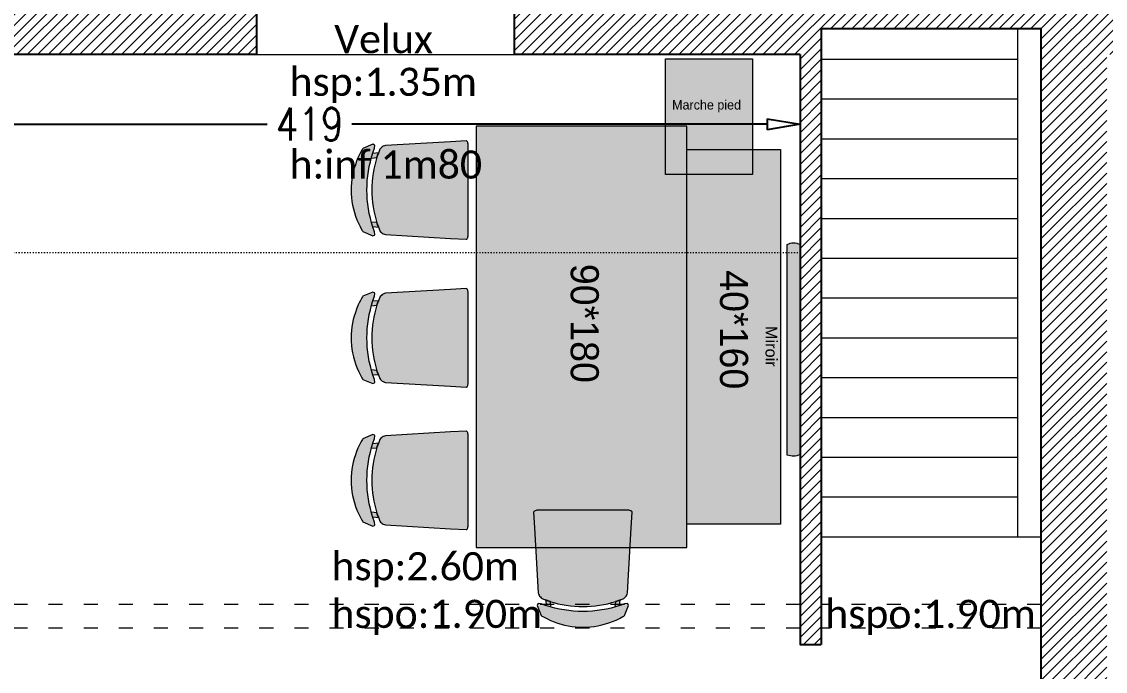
# Model space of a CAD drawing. Header units: millimetres. Extents: x -14819 to 43195, y -10328 to 20814.
# Drawn here: x 37017.9 to 37480.8, y 10200.7 to 10478.2 of the extents above; entities that cross this region are included whole.
import ezdxf

# ---------------------------------------------------------------- set-up
doc = ezdxf.new("R2010")
doc.units = ezdxf.units.MM
doc.header["$PDMODE"] = 3
doc.linetypes.add('ACAD_ISO03W100', pattern=[30, 12, -18])
doc.linetypes.add('Chemin', pattern=[0.5, 0.3, -0.2])
doc.layers.add('10 - Hachures', color=7, linetype='Continuous', lineweight=18, true_color=0x646464)
for name, color, linetype, lineweight in [('41 - Côtes Intérieures', 71, 'Continuous', 9), ('50 - Signes', 12, 'Continuous', 9), ('52 - Projections', 22, 'ACAD_ISO03W100', 5), ('_Texte', 7, 'Continuous', 15), ('DV_Furnitures', 250, 'Continuous', 5), ('DV_Furnitures_Hachures', 9, 'Continuous', 5), ('DV_Hatch Living', 43, 'Continuous', 5), ('Escalier', 8, 'Continuous', 18), ('hauteur inf1.8m', 11, 'Continuous', 0), ('Mur_coupe', 7, 'Continuous', 25), ('Mur_projeté', 8, 'ACAD_ISO03W100', 18), ('Mur_vu', 8, 'Continuous', 18)]:
    doc.layers.add(name, color=color, linetype=linetype, lineweight=lineweight)
doc.layers.add('DV_Surface', color=241, linetype='Continuous', plot=False)
doc.layers.add('DV_Text block', color=20, linetype='Continuous')
doc.styles.add('Col_Standard', font='')
doc.styles.add('CR_Cot', font='simplex.shx', dxfattribs={"width": 0.8})
doc.styles.add('Legend', font='calibri.ttf')
doc.styles.get("Standard").update_dxf_attribs({"font": 'arial.ttf'})
doc.styles.get('Col_Standard').set_extended_font_data('DM Sans')
doc.dimstyles.get("Standard").update_dxf_attribs({"dimtxt": 14, "dimasz": 14, "dimexe": 0.18, "dimexo": 0.0625, "dimgap": 5, "dimtad": 0, "dimtoh": 1, "dimdec": 0, "dimzin": 0, "dimdsep": 46, "dimtxsty": 'CR_Cot', "dimblk": 'CLOSEDBLANK', "dimcen": 0, "dimse1": 1, "dimse2": 1, "dimadec": 0, "dimazin": 0, "dimtfac": 1, "dimtdec": 0, "dimtofl": 0, "dimtmove": 0, "dimatfit": 3, "dimfxl": 1, "dimtolj": 1, "dimtzin": 0, "dimarcsym": 0})
pattern_1 = [(45, (30000, 0), (-2.245064030267288, 2.245064030267288), [])]

# ---------------------------------------------------------------- blocks, each defined once
blk = doc.blocks.new('_ClosedBlank')
at = {"color": 0, "linetype": 'ByBlock', "lineweight": -2}
for p, q in [((-1, 0.1666666666666667), (0, 0)), ((-1, 0.1666666666666667), (-1, -0.1666666666666667)), ((0, 0), (-1, -0.1666666666666667))]:
    blk.add_line(p, q, dxfattribs=at)
blk = doc.blocks.new('*D673')
at = {"layer": '41 - Côtes Intérieures', "color": 0, "lineweight": -2, "transparency": 16777216}
for p, q in [((36945.44082111297, 10434.38179282541), (37122.87415444633, 10434.38179282541)), ((37336.44082111301, 10434.38179282541), (37159.00748777966, 10434.38179282541))]:
    blk.add_line(p, q, dxfattribs=at)
at = {"layer": 'Defpoints', "color": 0, "transparency": 16777216}
for p in [(36931.44082111297, 10464.16561987861, 194.9999999999999), (37350.44082111301, 10464.16561987859, 194.9999999999999), (37350.44082111301, 10434.38179282541)]:
    blk.add_point(p, dxfattribs=at)
at = {"layer": '41 - Côtes Intérieures', "color": 0, "lineweight": -2, "transparency": 16777216, "xscale": 14, "yscale": 14, "zscale": 14, "rotation": 180}
blk.add_blockref('_ClosedBlank', (36931.44082111297, 10434.38179282541), dxfattribs=at)
at = {"layer": '41 - Côtes Intérieures', "color": 0, "lineweight": -2, "transparency": 16777216, "xscale": 14, "yscale": 14, "zscale": 14}
blk.add_blockref('_ClosedBlank', (37350.44082111301, 10434.38179282541), dxfattribs=at)
at = {"layer": '41 - Côtes Intérieures', "color": 0, "transparency": 16777216, "insert": (37140.94082111299, 10434.38179282541), "char_height": 14, "attachment_point": 5, "style": 'CR_Cot'}
blk.add_mtext('\\A1;419', dxfattribs=at)
blk = doc.blocks.new('*U1090')
at = {"layer": 'DV_Hatch Living', "transparency": 33554579}
h = blk.add_hatch(color=256, dxfattribs=at)
h.dxf.hatch_style = 1
h.paths.add_polyline_path([(-80, 0), (-80, -40), (80, -40), (80, 0)])
at = {"layer": 'DV_Hatch Living', "color": 18, "true_color": 0x000000}
blk.add_lwpolyline([(-80, 0), (80, 0), (80, -40), (-80, -40), (-80, 0)], dxfattribs=at)
at = {"layer": 'DV_Text block', "color": 10, "insert": (-28.44212007796608, -13.77753631529743), "char_height": 12, "attachment_point": 1}
blk.add_mtext_dynamic_manual_height_columns('{\\fDM Sans|b0|i0|c0|p2;\\C256;40*160}', width=85.78728978595473, gutter_width=1.25, heights=[0], dxfattribs=at)
blk = doc.blocks.new('*U995')
at = {"layer": 'DV_Hatch Living', "transparency": 33554579}
h = blk.add_hatch(color=256, dxfattribs=at)
h.dxf.hatch_style = 1
h.paths.add_polyline_path([(0, -9), (9, -9), (9, 9), (0, 9)])
at = {"layer": 'DV_Hatch Living', "color": 18, "true_color": 0x000000}
blk.add_lwpolyline([(9, 9), (0, 9), (0, -9), (9, -9), (9, 9)], dxfattribs=at)
at = {"layer": 'DV_Text block', "insert": (3.75495630592269, -3.117526292950146), "char_height": 1.2, "attachment_point": 1, "rotation": 90}
blk.add_mtext_dynamic_manual_height_columns('{\\fDM Sans|b0|i0|c0|p2;90*180}', width=6.157631302214077, gutter_width=1.25, heights=[0], dxfattribs=at)
blk = doc.blocks.new('*U1089')
at = {"layer": 'DV_Hatch Living', "transparency": 33554579}
h = blk.add_hatch(color=256, dxfattribs=at)
h.dxf.hatch_style = 1
h.paths.add_polyline_path([(1.903446144736279, 3.535367920994759), (1.890031995712036, 3.582273945212364), (1.870788195994294, 3.627109453082085), (1.846023406618372, 3.669154867529869), (1.816135202093562, 3.707735314965248), (1.781603207953651, 3.742231577634811), (1.742981790756403, 3.772089928388596), (1.580095540296554, 3.836199944891447), (1.566670853175481, 3.841040783274792), (1.421221777877236, 3.891754442919066), (1.401291620175073, 3.898426905629037), (1.236513786568537, 3.94868016242981), (1.063475859013806, 3.994071930646896), (0.8887779646430545, 4.032601118087769), (0.7126926620410927, 4.064207375049591), (0.5354948594357438, 4.088841378688812), (0.3574611806669736, 4.106464833021164), (0.1788694989882629, 4.117050170898438), (-1.417328746811108e-06, 4.120580852031708), (-0.1788723334781821, 4.117050170898438), (-0.3574640151568929, 4.106464833021164), (-0.535497693925663, 4.088841378688812), (-0.7126954965310119, 4.064207375049591), (-0.8887807991329737, 4.032601118087769), (-1.063478693503725, 3.994071930646896), (-1.236516621058456, 3.94868016242981), (-1.401294454664992, 3.898426905629051), (-1.421224612367212, 3.891754442919051), (-1.566673687665514, 3.84104078327475), (-1.580098374786473, 3.836199944891419), (-1.742984625246322, 3.772089928388596), (-1.78160604244357, 3.742231577634811), (-1.816138036583482, 3.707735314965248), (-1.846026241108291, 3.669154867529869), (-1.870791030484213, 3.627109453082085), (-1.890034830201955, 3.582273945212364), (-1.903448979226198, 3.535367920994759), (-2.06643692435, 0.7566639780999296), (-2.102708698575157, 0.08456394076347351), (-2.100243587434022, 0.07196366786956787), (-2.094375447350728, 0.06054133176803589), (-2.085564957531574, 0.05119338631629944), (-2.062044807604366, 0.03487631678581238), (-2.035812647544333, 0.02340331673622131), (-1.99889296859368, 0.01245275139808655), (-1.961027763474192, 0.005426704883575439), (-1.921728753998821, 0.001296401023864746), (-1.882236999207919, -8.270144462585449e-05), (-1.872592721796821, -4.470348358154297e-07), (1.884592908913817, 4.498995878066125e-07), (1.921728903182498, 0.001297146081924438), (1.961027763474249, 0.00542759895324707), (1.99889296859368, 0.01245364546775818), (2.03581279672801, 0.02340421080589294), (2.063714769726914, 0.03582432866096497), (2.088459419305991, 0.05371570587158203), (2.098550651024595, 0.0677722692489624), (2.102705864085237, 0.08456394076347351), (2.066434089860138, 0.7566639780998159)])
h.paths.add_polyline_path([(1.56323577893221, 4.079477400756204), (1.39762589609029, 4.129593223333359), (1.36718476269192, 4.137547645536458), (1.389521790999595, 3.902367353439331), (1.401291620175073, 3.898426905629051), (1.407621501069571, 3.896496444940567), (1.421221777877065, 3.891754442919094), (1.488436986251315, 3.869251310825348), (1.566670853175651, 3.84104078327475), (1.576532187503801, 3.837602436542511), (1.580095540296554, 3.836199944891433), (1.58656195554596, 3.833868205547333)])
h.paths.add_polyline_path([(1.775910209511665, 4.505965411663055), (1.749291216167364, 4.521570950746536), (1.707082528182241, 4.545750916004167), (1.707045232261976, 4.545771926641478), (1.59920452657326, 4.604069292545319), (1.489412647523579, 4.658612161874771), (1.377800429201159, 4.70933541655539), (1.37776119389315, 4.709352403879166), (1.231888794097188, 4.768824875354767), (1.083518313566628, 4.821774363517761), (0.9329420031321547, 4.868096560239792), (0.7804564399511378, 4.907700270414352), (0.6263619307729869, 4.940507560968399), (0.4709619525002608, 4.96645376086235), (0.3145624808623211, 4.985487759113312), (0.1574715615118976, 4.997572153806686), (-1.417244902768289e-06, 5.002683252096176), (-0.1622774391962025, 4.997306764125824), (-0.3241285114327184, 4.984526336193085), (-0.4852254415150128, 4.964368343353271), (-0.6452312794520481, 4.936874806880951), (-0.8038113689519264, 4.902103543281555), (-0.9606342238758998, 4.860127121210098), (-1.115371789310018, 4.8110331594944), (-1.267700485850753, 4.754924476146698), (-1.417301880931291, 4.6919184923172), (-1.563862912597756, 4.622146785259247), (-1.707077306753376, 4.545755386352539), (-1.749294050657284, 4.52157095074655), (-1.775913044001584, 4.505965411663055), (-1.954310469879999, 4.071474969387054), (-1.924175813914587, 3.998974859714508), (-1.899247071673472, 3.985874950885773), (-1.782373144930148, 4.005081355571747), (-1.591194705568739, 4.071017503738403), (-1.397628730580209, 4.129593223333359), (-1.201959116509158, 4.180722683668137), (-1.004472967349045, 4.224330931901932), (-0.8054599978081001, 4.260353744029999), (-0.6052119365740509, 4.288738667964935), (-0.4040226009061598, 4.309443831443787), (-0.2021870761249716, 4.322438836097717), (-1.417244959611708e-06, 4.327704608440399), (0.2021842416350523, 4.322438836097717), (0.4040197664162406, 4.309443831443787), (0.6052091020841317, 4.288738667964935), (0.8054571633181808, 4.260353744029999), (1.004470132859126, 4.224330931901932), (1.201956282019239, 4.180722683668137), (1.39762589609029, 4.129593223333359), (1.56323577893221, 4.079477400756204), (1.59119187107882, 4.071017503738403), (1.782370310440228, 4.005081355571747), (1.899244237183552, 3.985874950885773), (1.924172979424668, 3.998974859714508), (1.954315989676218, 4.071469455957413)])
h.paths.add_polyline_path([(-1.367187597181839, 4.137547645536458), (-1.397628730580209, 4.129593223333359), (-1.563227031381189, 4.079480905640693), (-1.586564790035879, 3.833868205547333), (-1.580098374786473, 3.836199944891447), (-1.57653502199372, 3.837602436542511), (-1.566673687665457, 3.841040783274764), (-1.488439820741235, 3.869251310825348), (-1.421224612367155, 3.891754442919066), (-1.40762433555949, 3.896496444940567), (-1.401294454664992, 3.898426905629037), (-1.389524625489514, 3.902367353439331)])
at = {"layer": 'DV_Hatch Living', "color": 18, "lineweight": 5, "true_color": 0x000000}
for p, q in [((-1.417301880931291, 4.6919184923172), (-1.563862912597756, 4.622146785259247)), ((-1.267700485850753, 4.754924476146698), (-1.417301880931291, 4.6919184923172)), ((-1.115371789310018, 4.8110331594944), (-1.267700485850753, 4.754924476146698)), ((-0.9606342238758998, 4.860127121210098), (-1.115371789310018, 4.8110331594944)), ((-0.8038113689519264, 4.902103543281555), (-0.9606342238758998, 4.860127121210098)), ((-0.6452312794520481, 4.936874806880951), (-0.8038113689519264, 4.902103543281555)), ((-0.4852254415150128, 4.964368343353271), (-0.6452312794520481, 4.936874806880951)), ((-0.3241285114327184, 4.984526336193085), (-0.4852254415150128, 4.964368343353271)), ((-0.1622774391962025, 4.997306764125824), (-0.3241285114327184, 4.984526336193085)), ((-1.417244902768289e-06, 5.002683252096176), (-0.1622774391962025, 4.997306764125824)), ((0.1574715615118976, 4.997572153806686), (-1.417244902768289e-06, 5.002683252096176)), ((0.3145624808623211, 4.985487759113312), (0.1574715615118976, 4.997572153806686)), ((0.4709619525002608, 4.96645376086235), (0.3145624808623211, 4.985487759113312)), ((0.6263619307729869, 4.940507560968399), (0.4709619525002608, 4.96645376086235)), ((0.7804564399511378, 4.907700270414352), (0.6263619307729869, 4.940507560968399)), ((0.9329420031321547, 4.868096560239792), (0.7804564399511378, 4.907700270414352)), ((1.083518313566628, 4.821774363517761), (0.9329420031321547, 4.868096560239792)), ((1.231888794097188, 4.768824875354767), (1.083518313566628, 4.821774363517761)), ((1.37776119389315, 4.709352403879166), (1.231888794097188, 4.768824875354767)), ((1.377800429201159, 4.709335416555405), (1.37776119389315, 4.709352403879166)), ((1.489412647523579, 4.658612161874771), (1.377800429201159, 4.709335416555405)), ((1.59920452657326, 4.604069292545319), (1.489412647523579, 4.658612161874771)), ((-1.775913044001584, 4.505965411663055), (-1.954310469879999, 4.071474969387054)), ((-1.749294050657284, 4.521570950746536), (-1.775913044001584, 4.505965411663055)), ((-1.707077306753376, 4.545755386352539), (-1.749294050657284, 4.521570950746536)), ((-1.563862912597756, 4.622146785259247), (-1.707077306753376, 4.545755386352539)), ((-1.397628730580209, 4.129593223333359), (-1.201959116509158, 4.180722683668137)), ((-1.201959116509158, 4.180722683668137), (-1.004472967349045, 4.224330931901932)), ((-1.004472967349045, 4.224330931901932), (-0.8054599978081001, 4.260353744029999)), ((-0.8054599978081001, 4.260353744029999), (-0.6052119365740509, 4.288738667964935)), ((-0.6052119365740509, 4.288738667964935), (-0.4040226009061598, 4.309443831443787)), ((-0.4040226009061598, 4.309443831443787), (-0.2021870761249716, 4.322438836097717)), ((-0.2021870761249716, 4.322438836097717), (-1.417244959611708e-06, 4.327704608440399)), ((-1.417244959611708e-06, 4.327704608440399), (0.2021842416350523, 4.322438836097717)), ((0.2021842416350523, 4.322438836097717), (0.4040197664162406, 4.309443831443787)), ((0.4040197664162406, 4.309443831443787), (0.6052091020841317, 4.288738667964935)), ((0.6052091020841317, 4.288738667964935), (0.8054571633181808, 4.260353744029999)), ((0.8054571633181808, 4.260353744029999), (1.004470132859126, 4.224330931901932)), ((1.004470132859126, 4.224330931901932), (1.201956282019239, 4.180722683668137)), ((1.201956282019239, 4.180722683668137), (1.39762589609029, 4.129593223333359)), ((1.707045232261976, 4.545771926641464), (1.59920452657326, 4.604069292545319)), ((1.707082528182184, 4.545750916004181), (1.707045232261976, 4.545771926641464)), ((1.749291216167364, 4.521570950746536), (1.707082528182184, 4.545750916004181)), ((1.775910209511665, 4.505965411663055), (1.749291216167364, 4.521570950746536)), ((1.954315989676218, 4.071469455957413), (1.775910209511665, 4.505965411663055)), ((-1.954310469879999, 4.071474969387054), (-1.924175813914587, 3.998974859714508)), ((-1.924175813914587, 3.998974859714508), (-1.899247071673472, 3.985874950885773)), ((-1.899247071673472, 3.985874950885773), (-1.782373144930148, 4.005081355571747)), ((-1.782373144930148, 4.005081355571747), (-1.591194705568739, 4.071017503738403)), ((-1.591194705568739, 4.071017503738403), (-1.397628730580209, 4.129593223333359)), ((-1.563178607054056, 4.079990535974503), (-1.586564790035879, 3.833868205547333)), ((-1.586564790035879, 3.833868205547333), (-1.488439820741235, 3.869251310825348)), ((-1.488439820741235, 3.869251310825348), (-1.389524625489514, 3.902367353439331)), ((-1.389524625489514, 3.902367353439331), (-1.367136182964657, 4.138088971376419)), ((1.367133348474738, 4.138088971376419), (1.389521790999595, 3.902367353439331)), ((1.389521790999595, 3.902367353439331), (1.488436986251315, 3.869251310825348)), ((1.39762589609029, 4.129593223333359), (1.59119187107882, 4.071017503738403)), ((1.488436986251315, 3.869251310825348), (1.58656195554596, 3.833868205547333)), ((1.58656195554596, 3.833868205547333), (1.563186662972839, 4.079994559288025)), ((1.59119187107882, 4.071017503738403), (1.782370310440228, 4.005081355571747)), ((1.782370310440228, 4.005081355571747), (1.899244237183552, 3.985874950885773)), ((1.899244237183552, 3.985874950885773), (1.924172979424668, 3.998974859714508)), ((1.924172979424668, 3.998974859714508), (1.954315989676218, 4.071469455957413))]:
    blk.add_line(p, q, dxfattribs=at)
blk.add_polyline3d([(1.961027763474249, 0.00542759895324707, 0), (1.99889296859368, 0.01245364546775818, 0), (2.03581279672801, 0.02340421080589294, 0), (2.063714769726914, 0.03582432866096497, 0), (2.088459419305991, 0.05371570587158203, 0), (2.098550651024595, 0.0677722692489624, 0), (2.102705864085237, 0.08456394076347351, 0), (2.066434089860138, 0.756663978099823, 0), (1.903446144736279, 3.535367920994759, 0), (1.890031995712036, 3.582273945212364, 0), (1.870788195994294, 3.627109453082085, 0), (1.846023406618372, 3.669154867529869, 0), (1.816135202093562, 3.707735314965248, 0), (1.781603207953651, 3.742231577634811, 0), (1.742981790756403, 3.772089928388596, 0), (1.576532187503801, 3.837602436542511, 0), (1.407621501069571, 3.896496444940567, 0), (1.236513786568537, 3.94868016242981, 0), (1.063475859013806, 3.994071930646896, 0), (0.8887779646430545, 4.032601118087769, 0), (0.7126926620410927, 4.064207375049591, 0), (0.5354948594357438, 4.088841378688812, 0), (0.3574611806669736, 4.106464833021164, 0), (0.1788694989882629, 4.117050170898438, 0), (-1.417328746811108e-06, 4.120580852031708, 0), (-0.1788723334781821, 4.117050170898438, 0), (-0.3574640151568929, 4.106464833021164, 0), (-0.535497693925663, 4.088841378688812, 0), (-0.7126954965310119, 4.064207375049591, 0), (-0.8887807991329737, 4.032601118087769, 0), (-1.063478693503725, 3.994071930646896, 0), (-1.236516621058456, 3.94868016242981, 0), (-1.40762433555949, 3.896496444940567, 0), (-1.57653502199372, 3.837602436542511, 0), (-1.742984625246322, 3.772089928388596, 0), (-1.78160604244357, 3.742231577634811, 0), (-1.816138036583482, 3.707735314965248, 0), (-1.846026241108291, 3.669154867529869, 0), (-1.870791030484213, 3.627109453082085, 0), (-1.890034830201955, 3.582273945212364, 0), (-1.903448979226198, 3.535367920994759, 0), (-2.06643692435, 0.756663978099823, 0), (-2.102708698575157, 0.08456394076347351, 0), (-2.100243587434022, 0.07196366786956787, 0), (-2.094375447350728, 0.06054133176803589, 0), (-2.085564957531574, 0.05119338631629944, 0), (-2.062044807604366, 0.03487631678581238, 0), (-2.035812647544333, 0.02340331673622131, 0), (-1.99889296859368, 0.01245275139808655, 0), (-1.961027763474192, 0.005426704883575439, 0), (-1.921728753998821, 0.001296401023864746, 0), (-1.882236999207919, -8.270144462585449e-05, 0), (-1.872592721796877, -4.470348358154297e-07, 0), (1.872592721796877, 4.470348358154297e-07, 0), (1.882237148391596, -8.180737495422363e-05, 0), (1.921728903182498, 0.001297146081924438, 0), (1.961027763474249, 0.00542759895324707, 0)], dxfattribs=at)
blk = doc.blocks.new('Stepstool')
at = {"layer": 'DV_Furnitures_Hachures'}
h = blk.add_hatch(color=256, dxfattribs=at)
h.dxf.hatch_style = 1
h.paths.add_polyline_path([(0, 0), (0, 0.4937386789289278), (0.3715052933865763, 0.4937386789289278), (0.3715052933865763, 0)])
at = {"layer": 'DV_Furnitures'}
blk.add_lwpolyline([(0, 0), (0, 0.4937386789289278), (0.3715052933865763, 0.4937386789289278), (0.3715052933865763, 0)], close=True, dxfattribs=at)
at = {"layer": 'DV_Text block', "insert": (0.469313432825067, 0.317110483233114), "char_height": 0.04, "attachment_point": 3, "style": 'Col_Standard'}
blk.add_mtext_dynamic_manual_height_columns('\\pxql;Marche pied', width=0.4407136551034796, gutter_width=1.123083647667673, heights=[0], dxfattribs=at)
blk = doc.blocks.new('Miroir 90cm')
at = {"layer": 'DV_Furnitures_Hachures', "lineweight": 5}
h = blk.add_hatch(color=256, dxfattribs=at)
h.dxf.hatch_style = 1
edge = h.paths.add_edge_path()
edge.add_line((-0.4499848056338038, 0.05522968720821186), (0.4477030021702495, 0.05521063325192033))
edge.add_arc((0.3862301181311314, 0.0249999999999999), 0.06849523949566794, -21.406897688995173, 26.17164744706122, ccw=False)
edge.add_line((0.4499999999999957, 0), (-0.4500000000000028, 0))
edge.add_arc((-0.3967959437695043, 0.02760020860397983), 0.05993699287052404, 152.5499345008859, 207.4185399527052, ccw=False)
at = {"lineweight": 5}
blk.add_lwpolyline([(-0.4499848056338038, 0.05522968720821186), (0.4477030021702496, 0.05521063325192033, -0.2106352827211627), (0.4499999999999957, 0), (-0.4500000000000028, 0, -0.244090882843314)], format="xyb", close=True, dxfattribs=at)
at = {"layer": 'DV_Text block', "lineweight": 5, "insert": (-0.1019041671902841, -0.04238438577682668), "char_height": 0.05, "attachment_point": 1}
blk.add_mtext_dynamic_manual_height_columns('Miroir', width=0.8161589563717087, gutter_width=1, heights=[0], dxfattribs=at)

msp = doc.modelspace()

# ---------------------------------------------------------------- hatches: boundary and pattern name
at = {"layer": '10 - Hachures', "lineweight": 18}
h = msp.add_hatch(dxfattribs=at)
h.set_pattern_fill('ANSI31', color=256)
h.set_pattern_definition(pattern_1)
h.paths.add_polyline_path([(36874.68803853138, 10498.16561987861), (36874.68803853138, 10464.16561987861), (36924.44082111301, 10464.16561987861), (36924.44082111298, 10379.56561987856), (36931.44097647112, 10379.56561987856), (36931.44082111297, 10464.16561987861), (37118.440821113, 10464.16561987861), (37118.440821113, 10498.16561987861)])
h.paths.add_polyline_path([(36924.44082111289, 10136.86581131133), (36931.44082111297, 10136.86581131132), (36993.44082113307, 10136.86581131132), (36993.44082113307, 10143.86581131132), (36931.44140930663, 10143.86581131132), (36931.44097647112, 10379.56561987856), (36924.44082111298, 10379.56561987856)])
h = msp.add_hatch(dxfattribs=at)
h.set_pattern_fill('ANSI31', color=256)
h.set_pattern_definition(pattern_1)
h.paths.add_polyline_path([(37228.44082111301, 10498.16561987861), (37228.44082111301, 10464.16561987861), (37350.44082111301, 10464.1656198786), (37350.44082111301, 10212.16561987861), (37359.440821113, 10212.16561987861), (37359.44082111301, 10475.1656198786), (37453.44082111298, 10475.1656198786), (37453.44082111298, 9861.165619878606), (37350.44082111299, 9861.165619878606), (37350.44082111299, 9854.165619878606), (37403.44082111298, 9854.165619878606), (37403.44082111298, 9824.165619878606), (37360.44082111264, 9824.165619878606), (37360.44082111264, 9731.16561987849), (37371.44082111264, 9731.16561987849), (37371.44082111264, 9813.165619878606), (37453.44082111298, 9813.165619878606), (37453.44082111298, 9531.46996770388), (37371.44082111331, 9531.46996770388), (37371.44082111331, 9648.1656198778), (37360.44082111298, 9648.165619877755), (37360.44082111298, 9520.46996770388), (37453.44082111298, 9520.46996770388), (37453.44082111298, 9460.165619878606), (37231.44082111297, 9460.165619878606), (37231.44082111297, 9424.165619878606), (37704.20046398413, 9424.165619878606), (37714.96094299304, 9451.224587435061), (37686.92458630916, 9425.01255174291), (37700.90382816247, 9460.165619878606), (37481.44082111299, 9460.165619878606), (37481.44082111299, 10464.16561987861), (37690.25206137203, 10464.16561987861), (37703.772765203, 10498.16561987861)])
h.paths.add_polyline_path([(37446.44082111298, 9831.165619878606), (37446.44082111298, 9847.165619878606), (37410.44082111298, 9847.165619878606), (37410.44082111298, 9831.165619878606)], flags=16)

# ---------------------------------------------------------------- linework, layer by layer
at = {"layer": '50 - Signes', "linetype": 'Continuous', "elevation": 194.9999999999999, "flags": 128}
msp.add_lwpolyline([(37401.44082111301, 10462.16561987861, 0, 0, 0), (37401.44082111301, 10275.16561987861, 20, 0, 0), (37401.44082111301, 10258.16561987861, 0, 0, 0)], format="xyseb", dxfattribs=at)
at = {"layer": '52 - Projections', "ltscale": 0.04, "elevation": 389.9999999999999}
msp.add_lwpolyline([(36931.44097647001, 10379.56622211825), (37350.44082111301, 10379.56622211823)], dxfattribs=at)
at = {"layer": 'DV_Surface'}
msp.add_circle((37342.95373377298, 10053.35202820514, 194.9999999999999), 1501.312977656466, dxfattribs=at)
at = {"layer": 'Escalier', "elevation": 194.9999999999999, "flags": 128}
for points in [[(37359.44082111301, 10462.16561987861), (37443.44082111301, 10462.16561987861)], [(37359.44082111301, 10445.16561987861), (37443.44082111301, 10445.16561987861)], [(37359.44082111301, 10428.16561987861), (37443.44082111301, 10428.16561987861)], [(37359.44082111301, 10411.16561987861), (37443.44082111301, 10411.16561987861)], [(37359.44082111301, 10394.16561987861), (37443.44082111301, 10394.16561987861)], [(37359.44082111301, 10377.16561987861), (37443.44082111301, 10377.16561987861)], [(37359.44082111301, 10360.16561987861), (37443.44082111301, 10360.16561987861)], [(37359.44082111301, 10343.16561987861), (37443.44082111301, 10343.16561987861)], [(37359.44082111301, 10326.16561987861), (37443.44082111301, 10326.16561987861)], [(37359.44082111301, 10309.16561987861), (37443.44082111301, 10309.16561987861)], [(37359.44082111301, 10292.16561987861), (37443.44082111301, 10292.16561987861)], [(37359.44082111301, 10275.16561987861), (37443.44082111301, 10275.16561987861)], [(37359.44082111301, 10258.16561987861), (37443.44082111301, 10258.16561987861)]]:
    msp.add_lwpolyline(points, dxfattribs=at)
at = {"layer": 'Mur_coupe'}
for p, q in [((37118.440821113, 10464.16561987861, 194.9999999999999), (36931.44082111297, 10464.16561987861, 194.9999999999999)), ((37350.44082111301, 10464.16561987861, 194.9999999999999), (37228.44082111301, 10464.16561987861, 194.9999999999999))]:
    msp.add_line(p, q, dxfattribs=at)
at = {"layer": 'Mur_coupe', "elevation": 194.9999999999999, "flags": 128}
for points in [[(37118.440821113, 10464.16561987861), (37118.440821113, 10498.16561987861)], [(37228.44082111301, 10464.16561987861), (37228.44082111301, 10498.16561987861)], [(37453.44082111298, 9861.165619878606), (37453.44082111298, 10475.1656198786), (37359.44082111301, 10475.1656198786)], [(37359.44082111301, 10475.1656198786), (37359.440821113, 10212.16561987861)], [(37350.44082111301, 10464.16561987861), (37350.44082111299, 10212.16561987861), (37359.440821113, 10212.16561987861)]]:
    msp.add_lwpolyline(points, dxfattribs=at)
at = {"layer": 'Mur_projeté', "ltscale": 0.5}
for p, q in [((37350.44082111299, 10229.16561987861, 194.9999999999999), (36931.44125266337, 10229.16561987861, 194.9999999999999)), ((37453.440821113, 10229.1656198786, 194.9999999999999), (37359.440821113, 10229.16561987861, 194.9999999999999)), ((37350.44082111299, 10219.16561987861, 194.9999999999999), (36931.44127102722, 10219.16561987861, 194.9999999999999)), ((37453.440821113, 10219.1656198786, 194.9999999999999), (37359.440821113, 10219.16561987861, 194.9999999999999))]:
    msp.add_line(p, q, dxfattribs=at)
at = {"layer": 'Mur_vu', "elevation": 194.9999999999999, "flags": 128}
for points in [[(37443.440821113, 10258.16561987861), (37443.44082111301, 10475.1656198786)], [(37443.440821113, 10258.16561987861), (37453.44082111301, 10258.16561987861)]]:
    msp.add_lwpolyline(points, dxfattribs=at)
at = {"layer": 'Mur_vu', "lineweight": 18, "elevation": 194.9999999999999}
msp.add_lwpolyline([(37118.440821113, 10464.16561987861), (37228.44082111301, 10464.16561987861)], dxfattribs=at)

# ---------------------------------------------------------------- block references
at = {"color": 9, "xscale": 100, "yscale": 100, "zscale": 100}
msp.add_blockref('Stepstool', (37292.92303395532, 10412.94974728883), dxfattribs=at)
at = {"layer": 'DV_Furnitures', "xscale": 10, "yscale": 10, "zscale": 10, "rotation": 180}
msp.add_blockref('*U995', (37302.0197867902, 10343.56256135767, 194.9999999999999), dxfattribs=at)
at = {"layer": 'DV_Furnitures', "rotation": 270}
msp.add_blockref('*U1090', (37342.01978679043, 10343.56256135767, 194.9999999999999), dxfattribs=at)
at = {"layer": 'DV_Furnitures', "lineweight": 5, "xscale": 100, "yscale": 100, "zscale": 100, "rotation": 270}
msp.add_blockref('Miroir 90cm', (37344.91880508999, 10338.05152970543, 194.9999999999999), dxfattribs=at)
at = {"layer": 'DV_Hatch Living', "xscale": 10, "yscale": 10, "zscale": 10}
for p, rotation in [((37208.68603879488, 10406.26021357051, 194.9999999999999), 89.99998632206083), ((37208.68603879488, 10343.12021047456, 194.9999999999999), 89.99998632206083), ((37208.68603879488, 10282.26103288171, 194.9999999999999), 89.99998632206083), ((37257.66481550813, 10269.51185611815, 194.9999999999999), 179.9999863220608)]:
    msp.add_blockref('*U1089', p, dxfattribs=dict(at, rotation=rotation))

# ---------------------------------------------------------------- texts
at = {"layer": '_Texte', "linetype": 'Chemin', "ltscale": 0.1, "style": 'Legend'}
for s, p in [('Velux', (37151.4646660202, 10464.71534613339, 194.9999999999999)), ('hsp:1.35m', (37132.35823610969, 10446.5039456404, 194.9999999999999)), ('hsp:2.60m', (37150.28081132526, 10239.56411932166, 194.9999999999999)), ('hspo:1.90m', (37150.28081132526, 10219.22546999331, 194.9999999999999)), ('hspo:1.90m', (37361.19079703469, 10219.22546999329, 194.9999999999999))]:
    msp.add_text(s, height=12, dxfattribs=at).set_placement(p)
at = {"layer": 'hauteur inf1.8m', "linetype": 'Chemin', "ltscale": 0.1, "style": 'Legend'}
msp.add_text('h:inf 1m80', height=12, rotation=359.9999999933299, dxfattribs=at).set_placement((37132.35823610969, 10411.16375573294, 194.9999999999999))

# ---------------------------------------------------------------- dimensions: what is measured, and where the dimension line sits
at = {"layer": '41 - Côtes Intérieures'}
dim = msp.add_linear_dim(base=(37350.44082111301, 10434.38179282541), p1=(36931.44082111297, 10464.16561987861, 194.9999999999999), p2=(37350.44082111301, 10464.16561987859, 194.9999999999999), dimstyle='Standard', dxfattribs=at)
dim.commit()
dim.dimension.update_dxf_attribs({"geometry": '*D673', "text_midpoint": (37140.94082111299, 10434.38179282541)})

doc.saveas('drawing.dxf')
